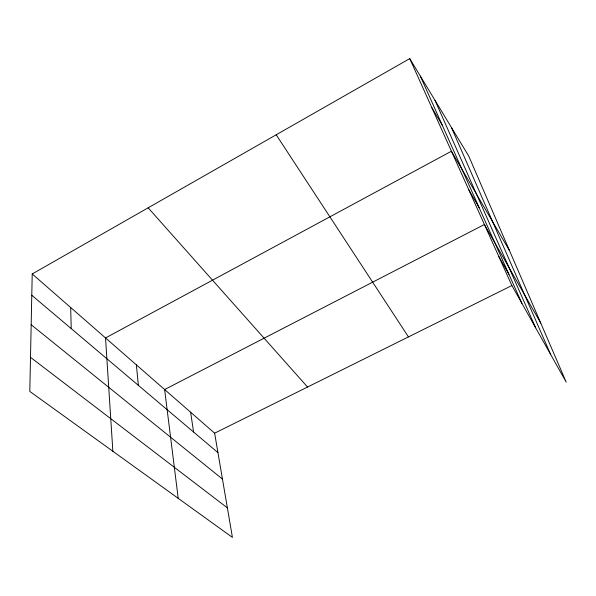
<?xml version="1.0" encoding="UTF-8"?>
<svg xmlns="http://www.w3.org/2000/svg" width="596" height="596" viewBox="0 0 596 596"><rect width="100%" height="100%" fill="white"/><g stroke="black" fill="none" stroke-linecap="round" stroke-linejoin="round"><path stroke-width="0.89" d="M32.221 273.944L29.8 391.416L232.418 537.391L214.627 433.188L32.221 273.944L409.75 58.609L468.747 156.085L566.2 382.118L511.882 285.544L409.75 58.609M214.627 433.188L511.882 285.544M30.5 357.324L227.374 507.859M31.171 324.716L222.464 479.08M31.782 295.266L217.95 452.625M148.151 207.81L307.543 387.035M276.201 134.778L408.469 336.911M431.72 107.429L442.307 125.272M509.476 250.551L451.425 151.22L105.529 337.947L112.86 451.254M468.702 189.602L479.162 207.721M540.751 323.092L484.406 224.498L164.63 389.538L178.211 498.338M498.74 256.347L508.954 274.369M420.314 76.072L521.94 303.431M435.013 100.351L535.685 327.86M451.425 127.469L550.704 354.568M190.631 412.238L193.588 432.033M136.372 364.864L138.354 385.351M70.678 307.514L71.222 328.605"/></g></svg>
